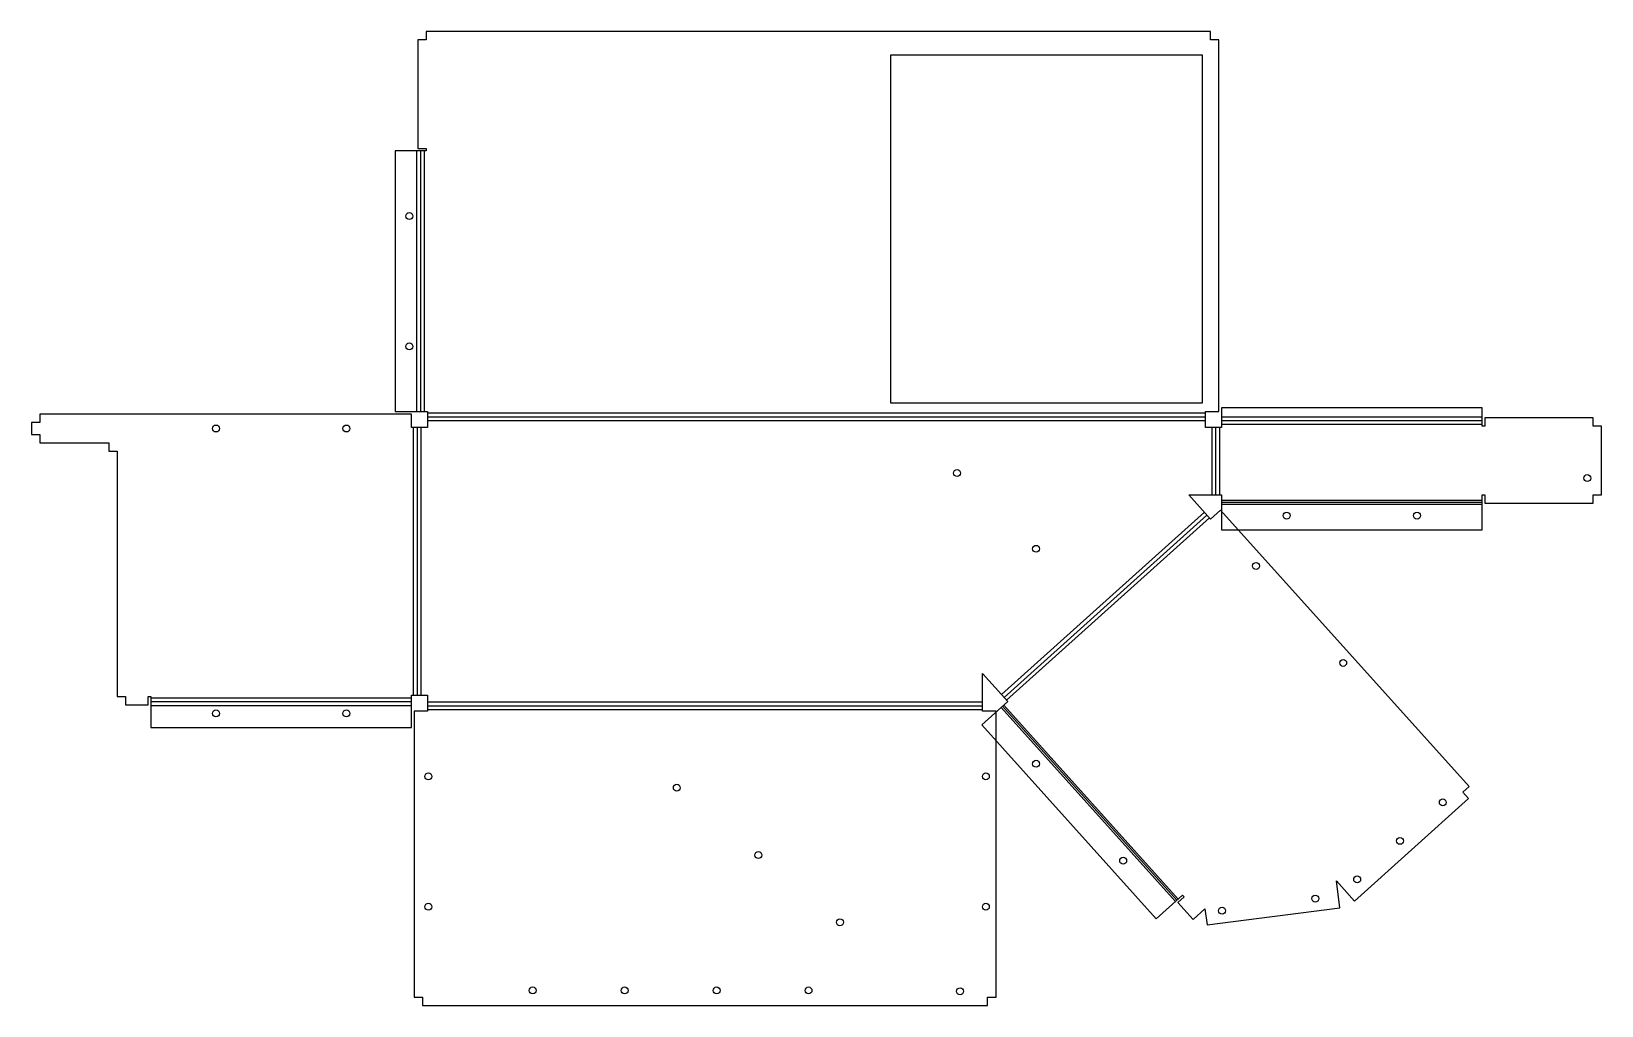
# Model space of a CAD drawing. Header units: millimetres. Extents: x -228 to 706, y -185 to 395.
import ezdxf

# ---------------------------------------------------------------- set-up
doc = ezdxf.new("R2010")
doc.units = ezdxf.units.MM
for name, color, linetype in [('BEND', 1, 'CONTINUOUS'), ('CUT', 7, 'CONTINUOUS'), ('MARK', 3, 'CONTINUOUS')]:
    doc.layers.add(name, color=color, linetype=linetype)

msp = doc.modelspace()

# ---------------------------------------------------------------- linework, layer by layer
at = {"layer": 'BEND'}
for p, q in [((3.938053, 168.523893), (3.938053, 323.523893)), ((1.738053, 159), (1.738053, 0)), ((470.5, 165.261947), (8, 165.261947)), ((476.761947, 119.117919), (476.761947, 159)), ((635.023893, 163.061947), (480.023893, 163.061947)), ((480.023893, 114.651534), (635.023893, 114.651534)), ((350.787317, -1.359034), (471.388715, 107.062004)), ((-1.523893, -4.061947), (-156.523893, -4.061947)), ((8, -6.261947), (338, -6.261947)), ((349.822339, -6.612878), (453.448375, -121.880587))]:
    msp.add_line(p, q, dxfattribs=at)
at = {"layer": 'CUT'}
for p, q in [((473.5, 394.523893), (7.2, 394.523893)), ((7.2, 394.523893), (7.2, 389.523893)), ((473.5, 389.523893), (473.5, 394.523893)), ((7.2, 389.523893), (2.2, 389.523893)), ((2.2, 389.523893), (2.2, 325.023893)), ((478.5, 389.523893), (473.5, 389.523893)), ((478.5, 168.523893), (478.5, 389.523893)), ((283.5, 380.523893), (468.5, 380.523893)), ((283.5, 173.523893), (283.5, 380.523893)), ((468.5, 380.523893), (468.5, 173.523893)), ((7.2, 323.523893), (-11.323893, 323.523893)), ((-11.323893, 323.523893), (-11.323893, 168.523893)), ((2.2, 325.023893), (7.2, 325.023893)), ((7.2, 325.023893), (7.2, 323.523893)), ((-11.323893, 168.523893), (8, 168.523893)), ((8, 168.523893), (8, 159)), ((468.5, 173.523893), (283.5, 173.523893)), ((470.5, 159), (470.5, 168.523893)), ((470.5, 168.523893), (478.5, 168.523893)), ((635.023893, 170.823893), (480.023893, 170.823893)), ((480.023893, 170.823893), (480.023893, 159)), ((635.023893, 159.8), (635.023893, 170.823893)), ((-222.523893, 162), (-227.523893, 162)), ((-227.523893, 162), (-227.523893, 155)), ((-1.523893, 167), (-222.523893, 167)), ((-222.523893, 167), (-222.523893, 162)), ((-1.523893, 159), (-1.523893, 167)), ((8, 159), (-1.523893, 159)), ((480.023893, 159), (470.5, 159)), ((636.523893, 159.8), (635.023893, 159.8)), ((701.023893, 164.8), (636.523893, 164.8)), ((636.523893, 164.8), (636.523893, 159.8)), ((701.023893, 159.8), (701.023893, 164.8)), ((706.023893, 159.8), (701.023893, 159.8)), ((706.023893, 119.07625), (706.023893, 159.8)), ((-227.523893, 155), (-222.523893, 155)), ((-222.523893, 155), (-222.523893, 150)), ((-222.523893, 150), (-181.523893, 150)), ((-181.523893, 150), (-181.523893, 145)), ((-181.523893, 145), (-176.523893, 145)), ((-176.523893, 145), (-176.523893, -0.8)), ((473.569506, 104.636216), (460.550409, 119.117919)), ((460.550409, 119.117919), (480.023893, 119.117919)), ((480.023893, 119.117919), (480.023893, 98.226818)), ((635.023893, 98.226818), (635.023893, 119.07625)), ((635.023893, 119.07625), (636.523893, 119.07625)), ((636.523893, 119.07625), (636.523893, 114.07625)), ((636.523893, 114.07625), (701.023893, 114.07625)), ((701.023893, 114.07625), (701.023893, 119.07625)), ((701.023893, 119.07625), (706.023893, 119.07625)), ((479.518807, 109.984657), (473.569506, 104.636216)), ((627.269476, -54.364787), (479.518807, 109.984657)), ((480.023893, 98.226818), (635.023893, 98.226818)), ((338, -9.523893), (338, 12.86485)), ((338, 12.86485), (352.968108, -3.784822)), ((-1.523893, -19.323893), (-1.523893, 0)), ((-1.523893, 0), (8, 0)), ((8, 0), (8, -9.523893)), ((-176.523893, -0.8), (-171.523893, -0.8)), ((-171.523893, -0.8), (-171.523893, -5.8)), ((-171.523893, -5.8), (-158.023893, -5.8)), ((-158.023893, -5.8), (-158.023893, -0.8)), ((-158.023893, -0.8), (-156.523893, -0.8)), ((-156.523893, -0.8), (-156.523893, -19.323893)), ((352.968108, -3.784822), (337.536452, -17.657929)), ((8, -9.523893), (0, -9.523893)), ((0, -9.523893), (0, -179.523893)), ((337.536452, -17.657929), (441.162487, -132.925639)), ((346, -9.523893), (338, -9.523893)), ((346, -179.523893), (346, -9.523893)), ((-156.523893, -19.323893), (-1.523893, -19.323893)), ((623.551163, -57.707562), (627.269476, -54.364787)), ((559.116237, -122.358244), (626.893939, -61.425876)), ((626.893939, -61.425876), (623.551163, -57.707562)), ((550.438313, -126.335267), (548.406233, -110.445045)), ((548.406233, -110.445045), (559.116237, -122.358244)), ((441.162487, -132.925639), (456.81031, -118.858197)), ((457.813143, -119.973691), (454.094829, -123.316466)), ((456.81031, -118.858197), (457.813143, -119.973691)), ((454.094829, -123.316466), (463.120323, -133.355912)), ((463.120323, -133.355912), (470.2129, -126.979663)), ((470.2129, -126.979663), (471.422708, -136.439978)), ((471.422708, -136.439978), (550.438313, -126.335267)), ((0, -179.523893), (5, -179.523893)), ((5, -179.523893), (5, -184.523893)), ((5, -184.523893), (341, -184.523893)), ((341, -184.523893), (341, -179.523893)), ((341, -179.523893), (346, -179.523893))]:
    msp.add_line(p, q, dxfattribs=at)
for centre in [(-2.823893, 284.773893), (-2.823893, 207.273893), (-117.773893, 158.5), (-40.273893, 158.5), (322.8, 132), (697.523893, 129.009304), (518.773893, 106.726818), (596.273893, 106.726818), (369.8, 87), (500.575004, 76.807284), (552.388022, 19.173429), (-117.773893, -10.823893), (-40.273893, -10.823893), (8.5, -48.273893), (339.947155, -48.273893), (369.764093, -40.792139), (156.2, -55.023893), (611.624379, -63.723344), (204.7, -95.023893), (586.163716, -86.61256), (421.577111, -98.425993), (560.703054, -109.501776), (535.790769, -120.947416), (8.5, -125.773893), (339.947155, -125.773893), (480.350599, -128.143916), (253.2, -135.023893), (70.5, -175.523893), (125.166667, -175.523893), (179.833333, -175.523893), (234.5, -175.523893), (324.61658, -176.023893)]:
    msp.add_circle(centre, 2.05, dxfattribs=at)
at = {"layer": 'MARK'}
for p, q in [((1.676107, 168.523893), (1.676107, 323.523893)), ((6.2, 168.523893), (6.2, 323.523893)), ((-0.523893, 159), (-0.523893, 0)), ((4, 159), (4, 0)), ((470.5, 167.523893), (8, 167.523893)), ((470.5, 163), (8, 163)), ((474.5, 119.117919), (474.5, 159)), ((479.023893, 119.117919), (479.023893, 159)), ((635.023893, 165.323893), (480.023893, 165.323893)), ((635.023893, 160.8), (480.023893, 160.8)), ((480.023893, 115.85902), (635.023893, 115.85902)), ((480.023893, 113.444047), (635.023893, 113.444047)), ((349.275081, 0.323091), (469.876479, 108.744129)), ((352.299553, -3.041159), (472.90095, 105.379879)), ((-1.523893, -1.8), (-156.523893, -1.8)), ((-1.523893, -6.323893), (-156.523893, -6.323893)), ((8, -4), (338, -4)), ((8, -8.523893), (338, -8.523893)), ((349.038177, -7.317843), (452.664212, -122.585552)), ((350.606502, -5.907913), (454.232537, -121.175622))]:
    msp.add_line(p, q, dxfattribs=at)

doc.saveas('drawing.dxf')
